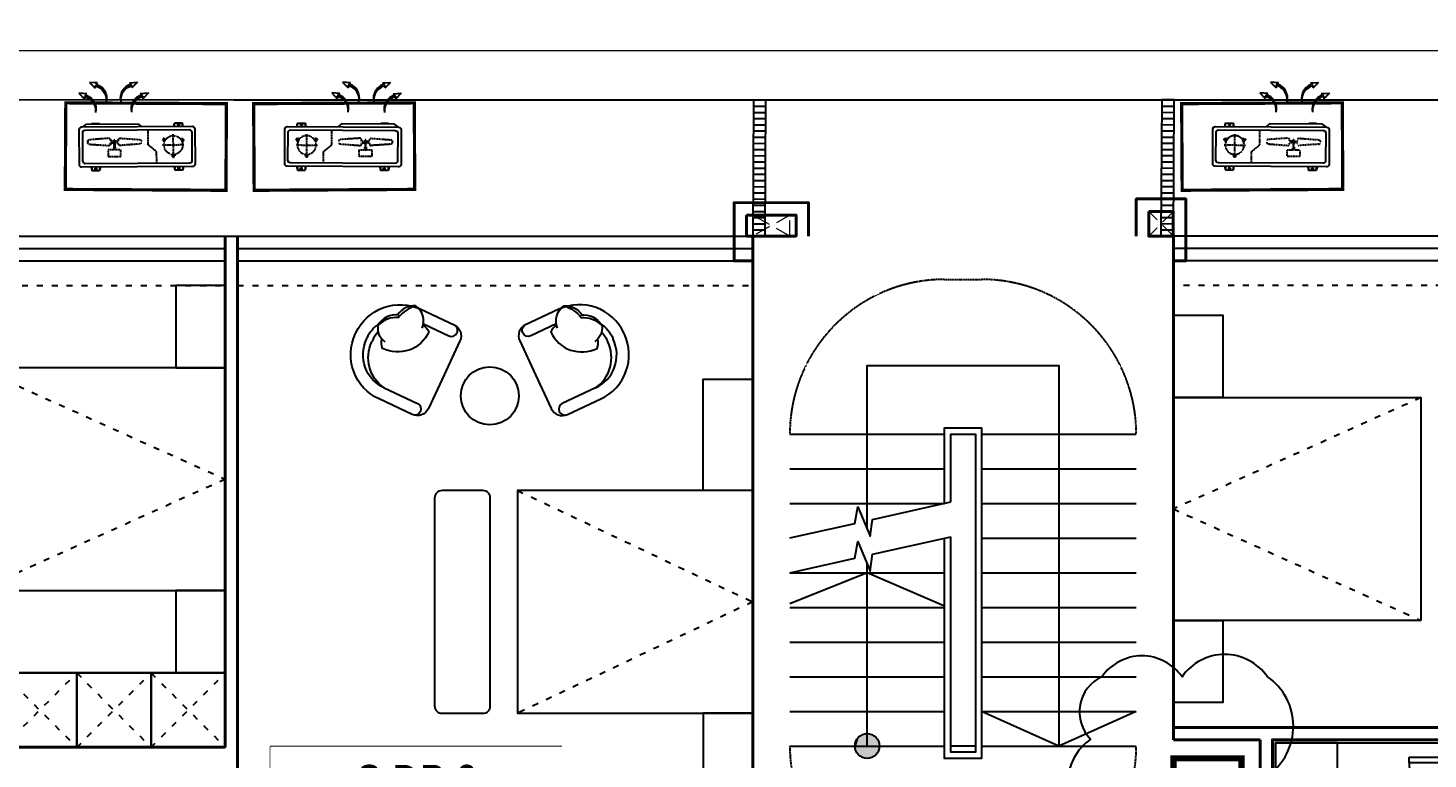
# Model space of a CAD drawing. Header units: millimetres. Extents: x -361654186 to 361255443, y -278569811 to 278836587.
# Drawn here: x -22530 to -11216, y 22845 to 28752 of the extents above; entities that cross this region are included whole.
import ezdxf
from ezdxf.enums import TextEntityAlignment as Align
from ezdxf.xclip import XClip

# ---------------------------------------------------------------- set-up
doc = ezdxf.new("R2010")
doc.units = ezdxf.units.MM
doc.header["$MEASUREMENT"] = 0
doc.header["$XCLIPFRAME"] = 0
doc.set_wipeout_variables(frame=1)
for name, pattern in [('ACAD_ISO03W100', [30, 12, -18]), ('HIDDEN', [0.375, 0.25, -0.125]), ('Xref_ST_MBDV Cot vach 30.7.2022$0$HIDDEN', [0.375, 0.25, -0.125])]:
    doc.linetypes.add(name, pattern=pattern)
for name, color, linetype, lineweight in [('00_duong_QH', 7, 'Continuous', 9), ('AUDIT_I_220808132811-11', 7, 'Continuous', 9), ('KT-Chuviet', 255, 'Continuous', 15), ('KT-Kich thuoc', 159, 'Continuous', 18), ('KT-lomo nuoc', 3, 'HIDDEN', 5), ('KT-Net cat', 1, 'Continuous', 40), ('KT-Net thay', 7, 'Continuous', 15), ('KT-Net truc', 18, 'Continuous', 15)]:
    doc.layers.add(name, color=color, linetype=linetype, lineweight=lineweight)
for name, color, linetype in [('A-_FURN----_E-_N', 251, 'Continuous'), ('AC-EAD', 6, 'Continuous'), ('IDEA - dim', 251, 'Continuous'), ('Kaka - ph', 7, 'Continuous'), ('KT-Net manh', 139, 'Continuous'), ('KT-Noi that', 32, 'Continuous'), ('Xref_ST_MBDV Cot vach 30.7.2022$0$A-FLOR-STRS-ARROW', 8, 'Continuous'), ('Xref_ST_MBDV Cot vach 30.7.2022$0$KT-Net manh', 139, 'Continuous'), ('Xref_ST_MBDV Cot vach 30.7.2022$0$KT-Thay', 7, 'Continuous')]:
    doc.layers.add(name, color=color, linetype=linetype)
doc.styles.add('font unicode ccu', font='arial.ttf')
doc.styles.add('ROMANS', font='ROMANS.SHX')

# ---------------------------------------------------------------- blocks, each defined once
blk = doc.blocks.new('OU DHCB')
at = {"ltscale": 10}
for p, q in [((-145596.7359835756, -72628.19858895507), (-145596.7359835755, -73528.19858895507)), ((-145296.7359835756, -72608.19858895507), (-145576.7359835756, -72608.19858895507)), ((-145324.4190639546, -72636.08931015906), (-145548.159058152, -72636.08931015906)), ((-145276.7359835755, -73528.19858895507), (-145276.7359835756, -72628.19858895507)), ((-145251.7359835756, -72666.54320485782), (-145276.7359835756, -72633.91402237766)), ((-145568.159058152, -72656.08931015906), (-145568.1590581519, -73502.79584965573)), ((-145301.9190639545, -73502.79584965573), (-145301.9190639546, -72656.08931015906)), ((-145251.7359835756, -72666.54320485782), (-145251.7359835755, -73091.63776905168)), ((-145251.7359835755, -73091.63776905168), (-145276.7359835756, -73117.74108818787)), ((-145548.1590581519, -73522.79584965573), (-145324.4190639545, -73522.79584965573)), ((-145576.7359835755, -73548.19858895507), (-145296.7359835755, -73548.19858895507))]:
    blk.add_line(p, q, dxfattribs=at)
for p, q in [((-145600.3090889574, -72742.46089483847), (-145627.2724797422, -72742.46089483894)), ((-145596.7359835737, -72704.6985221715), (-145626.5373331342, -72710.6859819922)), ((-145596.7359835737, -72710.68598199266), (-145626.5373331342, -72710.6859819922)), ((-145626.5373331342, -72710.6859819922), (-145626.537333134, -72774.23580768521)), ((-145613.7907843499, -72729.27302923848), (-145613.7907843499, -72756.23642001537)), ((-145251.7359835756, -72709.72133146526), (-145246.9346340166, -72710.68598199266)), ((-145251.7359835756, -72710.68598199272), (-145246.9346340166, -72710.68598199266)), ((-145251.7359835756, -72742.46089483929), (-145246.1994874087, -72742.46089483934)), ((-145246.9346340166, -72710.68598199266), (-145246.9346340169, -72774.23580768568)), ((-145596.7359835744, -72774.23580768568), (-145626.5373331339, -72774.23580768521)), ((-145596.7359835746, -72780.22326750544), (-145626.5373331342, -72774.23580768521)), ((-145251.7359835756, -72774.23580768573), (-145246.934634017, -72774.23580768568)), ((-145251.7359835756, -72775.20045821296), (-145246.9346340166, -72774.23580768568)), ((-145600.3090889574, -73413.93628307173), (-145627.2724797422, -73413.93628307126)), ((-145596.7359835746, -73376.17391040476), (-145626.5373331342, -73382.16137022499)), ((-145596.7359835744, -73382.16137022452), (-145626.5373331339, -73382.16137022499)), ((-145626.5373331342, -73445.711195918), (-145626.537333134, -73382.16137022499)), ((-145613.7907843499, -73427.12414867172), (-145613.7907843499, -73400.16075789483)), ((-145276.7359835763, -73376.1739104043), (-145246.9346340166, -73382.16137022452)), ((-145276.7359835764, -73382.16137022406), (-145246.934634017, -73382.16137022452)), ((-145273.1628781935, -73413.93628307126), (-145246.1994874087, -73413.9362830708)), ((-145259.6811828009, -73427.12414867125), (-145259.6811828009, -73400.16075789437)), ((-145246.9346340166, -73445.71119591754), (-145246.9346340169, -73382.16137022452)), ((-145596.7359835737, -73445.71119591754), (-145626.5373331342, -73445.711195918)), ((-145596.7359835737, -73451.6986557387), (-145626.5373331342, -73445.711195918)), ((-145276.7359835771, -73445.71119591707), (-145246.9346340166, -73445.71119591754)), ((-145276.7359835771, -73451.69865573823), (-145246.9346340166, -73445.71119591754))]:
    blk.add_line(p, q)
at = {"linetype": 'HIDDEN', "ltscale": 1.5}
for p, q in [((-145413.9539361256, -72690.93626985545), (-145425.2743603915, -72850.3464246098)), ((-145391.7116543167, -72679.24295534656), (-145400.5201600925, -72679.24295534656)), ((-145366.9574540176, -72850.3464246098), (-145378.2778782834, -72690.93626985545)), ((-145413.9539361256, -73100.72940071652), (-145425.2743603915, -72941.3192459621)), ((-145411.8405843586, -72927.5993492777), (-145402.8542549818, -72927.5993492777)), ((-145402.8542549818, -72927.5993492777), (-145402.8542549818, -72902.06651731845)), ((-145402.8542549818, -72902.06651731845), (-145389.3775594272, -72902.06651731845)), ((-145389.3775594272, -72927.5993492777), (-145389.3775594272, -72902.06651731845)), ((-145389.3775594272, -72927.5993492777), (-145380.3912300507, -72927.5993492777)), ((-145366.9574540176, -72941.3192459621), (-145378.2778782834, -73100.72940071652)), ((-145424.3244128572, -73457.61947981999), (-145424.3244128572, -73284.34750655977)), ((-145372.1718516731, -73297.9798048001), (-145387.1776447338, -73289.31620613698)), ((-145384.0065475349, -73301.15090199895), (-145375.342948872, -73286.14510893813)), ((-145504.9601435018, -73370.98349318982), (-145522.2873408278, -73370.98349318982)), ((-145513.6237421648, -73362.31989452682), (-145513.6237421648, -73379.64709185276)), ((-145510.9603994874, -73370.98349318982), (-145337.6884262272, -73370.98349318982)), ((-145387.1776447338, -73452.6507802426), (-145372.1718516731, -73443.98718157967)), ((-145384.0065475349, -73440.81608438081), (-145375.342948872, -73455.82187744146))]:
    blk.add_line(p, q, dxfattribs=at)
for points in [[(-145514.0369933077, -72845.00641289927), (-145514.0369933077, -72946.6592576727), (-145460.1302110892, -72946.6592576727), (-145460.1302110892, -72845.00641289927)], [(-145438.3748983174, -72892.94521453363), (-145378.3072809206, -72892.94521453363), (-145378.3072809206, -72898.7209469756), (-145438.3748983174, -72898.7209469756)]]:
    blk.add_lwpolyline(points, close=True, dxfattribs=at)
for points in [[(-145411.8405843586, -72864.06632129426), (-145402.8542549818, -72864.06632129426), (-145402.8542549818, -72889.59915325334), (-145389.3775594272, -72889.59915325334), (-145389.3775594272, -72864.06632129426), (-145380.3912300507, -72864.06632129426)], [(-145460.1302110892, -72902.18613808436), (-145439.9151677571, -72902.18613808436), (-145439.9151677571, -72889.4795324876), (-145460.1302110892, -72889.4795324876)], [(-145568.1590581519, -73235.6644869287), (-145477.5859351165, -73235.6644869287), (-145421.9678457306, -73168.28098990311), (-145301.9190639544, -73168.28098990311)]]:
    blk.add_lwpolyline(points, dxfattribs=at)
for points in [[(-145400.506466276, -73299.01593738), (-145385.0322228624, -73286.8395249426, -0.6770329614269011), (-145371.0996937773, -73294.88347436048), (-145373.9076545681, -73314.37276847954)], [(-145498.5591177275, -73386.34032428954), (-145516.8413219319, -73379.02744260765, -0.6770329614269011), (-145516.8413219319, -73362.93954377211), (-145498.5591177275, -73355.62666209022)], [(-145373.9076545681, -73427.59421790004), (-145371.0996937773, -73447.08351201928, -0.6770329614269011), (-145385.0322228624, -73455.12746143699), (-145400.506466276, -73442.95104899965)]]:
    blk.add_lwpolyline(points, format="xyb", dxfattribs=at)
for centre in [(-145613.7907843498, -72742.46089483894), (-145613.7907843498, -73413.93628307126), (-145259.6811828011, -73413.9362830708)]:
    blk.add_circle(centre, 6.399999998510705)
blk.add_circle((-145424.3244128572, -73370.98349318982), 75.80648830138873, dxfattribs=at)
at = {"ltscale": 10}
for centre, radius, start, end in [((-145576.7359835756, -72628.19858895507), 20, 90, 180), ((-145548.159058152, -72656.08931015906), 20, 90, 180), ((-145324.0708671735, -72658.3538387804), 22.2672511938213, 5.836940991571704, 90.89598033136627), ((-145296.7359835756, -72628.19858895507), 20, 0, 90), ((-145576.7359835755, -73528.19858895507), 20, 180, 270), ((-145548.1590581519, -73502.79584965573), 20, 180, 270), ((-145324.0708671734, -73500.53132103439), 22.26725119372981, 269.1040196686337, 354.1630590084283), ((-145296.7359835755, -73528.19858895507), 20, 270, 0)]:
    blk.add_arc(centre, radius, start, end, dxfattribs=at)
at = {"linetype": 'HIDDEN', "ltscale": 1.5, "extrusion": (-3.705961975267651e-18, -2.302887044638033e-31, -1)}
for centre, major_axis, ratio, start_param, end_param in [((-145400.5201600925, -72691.94956094332), (13.47669555471336, 1.34378840757246e-09), 0.9428576571430538, 3.22142263940278, 4.712388980478704), ((-145391.7116543167, -72691.94956094332), (13.47669555471336, -1.34381379242754e-09), 0.942857657143054, 4.712388980290674, 6.203355321366594), ((-145411.8405843586, -72851.35971569768), (13.47669555469076, -1.05462899242754e-09), 0.9428576571446344, 1.570796326721111, 3.221422639214027), ((-145380.3912300507, -72940.3059548744), (13.47669555469076, -1.05462899242754e-09), 0.9428576571446344, 4.712388980310906, 6.363015292803822), ((-145400.5201600925, -73099.71610962864), (13.47669555471336, -1.34381379242754e-09), 0.942857657143054, 1.57079632670088, 3.061762667776801), ((-145391.7116543167, -73099.71610962864), (13.47669555471336, 1.34378840757246e-09), 0.9428576571430538, 0.0798299858129885, 1.57079632688891)]:
    blk.add_ellipse(centre, major_axis=major_axis, ratio=ratio, start_param=start_param, end_param=end_param, dxfattribs=at)
at = {"linetype": 'HIDDEN', "ltscale": 1.5, "extrusion": (-3.705961975267651e-18, -2.30288704463893e-31, -1)}
for centre, start_param, end_param in [((-145380.3912300507, -72851.35971569768), -0.0798299856242348, 1.570796326868679), ((-145411.8405843586, -72940.3059548744), 3.061762667965558, 4.712388980458472)]:
    blk.add_ellipse(centre, major_axis=(13.47669555469076, 1.05462300757246e-09), ratio=0.9428576571446344, start_param=start_param, end_param=end_param, dxfattribs=at)
blk = doc.blocks.new('ki hieu qt')
at = {"layer": 'AC-EAD', "color": 7}
for points in [[(-276796163327.464, 549769551681.0894), (-276796163446.0606, 549769551567.1503)], [(-276796163396.6809, 549769551574.9169), (-276796163446.0606, 549769551567.1503)], [(-276796163338.9174, 549769551517.0281), (-276796163364.6031, 549769551559.9108)], [(-276796163338.9174, 549769551517.0281), (-276796163327.464, 549769551681.0894)], [(-276796163110.5587, 549769551464.184), (-276796163229.1553, 549769551350.2449)], [(-276796163179.7757, 549769551358.0116), (-276796163229.1553, 549769551350.2449)], [(-276796163122.012, 549769551300.1228), (-276796163147.6976, 549769551343.0052)], [(-276796163122.012, 549769551300.1228), (-276796163110.5587, 549769551464.184)], [(-276796163338.9174, 549769550438.0544), (-276796163364.6031, 549769550395.1718)], [(-276796163338.9174, 549769550438.0544), (-276796163327.464, 549769550273.9932)], [(-276796163179.7757, 549769550597.0709), (-276796163229.1553, 549769550604.8376)], [(-276796163110.5587, 549769550490.8986), (-276796163229.1553, 549769550604.8376)], [(-276796163122.012, 549769550654.9597), (-276796163147.6976, 549769550612.0773)], [(-276796163122.012, 549769550654.9597), (-276796163110.5587, 549769550490.8986)], [(-276796163396.6809, 549769550380.1656), (-276796163446.0606, 549769550387.9323)], [(-276796163327.464, 549769550273.9932), (-276796163446.0606, 549769550387.9323)]]:
    blk.add_lwpolyline(points, dxfattribs=at)
for centre, radius, start, end in [((-276796163644.4366, 549769551622.9794), 286.8527087762382, 255.434448979571, 347.3073344548822), ((-276796163679.501, 549769551631.3489), 288.3951209083507, 262.614727528198, 348.7092694430371), ((-276796163427.5312, 549769551406.0741), 286.8527087762382, 255.434448979571, 347.3073344548822), ((-276796163462.5958, 549769551414.4435), 288.3951209083507, 262.614727528198, 348.7092694430371), ((-276796163427.5312, 549769550549.0084), 286.8527087762382, 12.69295835412746, 104.5668063709439), ((-276796163462.5958, 549769550540.639), 288.3951209083507, 11.29147703540943, 97.38530942130281), ((-276796163644.4366, 549769550332.1031), 286.8527087762382, 12.69295835412746, 104.5668063709439), ((-276796163679.501, 549769550323.7336), 288.3951209083507, 11.29147703540943, 97.38530942130281)]:
    blk.add_arc(centre, radius, start, end, dxfattribs=at)
blk = doc.blocks.new('DHCB.1')
at = {"xscale": -1, "rotation": 106.4733300107783}
blk.add_blockref('OU DHCB', (-194859.9671084196, -237775.7974229998), dxfattribs=at)
at = {"xscale": 0.4, "yscale": 0.4, "zscale": 0.4, "rotation": 286.4738024344239}
blk.add_blockref('ki hieu qt', (-179483459312.1194, -168534274838.7475), dxfattribs=at)
blk = doc.blocks.new('Louvre')
for p, q in [((-390.067916277796, 975.9572027104441, 0.1512365001885502), (-295.1435544323176, 1008.729661013116, 0.1512365002144518)), ((-373.750619571656, 928.6946823777398, 0.1512365001885502), (-278.8262577261776, 961.4671406804118, 0.1512365002144518)), ((-357.4333228655159, 881.4321620450355, 0.1512365001885502), (-262.5089610200375, 914.2046203477075, 0.1512365002144518)), ((-341.1160261593759, 834.1696417123312, 0.1512365001885502), (-246.1916643138975, 866.9421000150032, 0.1512365002144518)), ((-324.7987294532359, 786.9071213796269, 0.1512365001885502), (-229.8743676077574, 819.6795796822989, 0.1512365002144518)), ((-308.4814327470958, 739.6446010469226, 0.1512365001885502), (-213.5570709016174, 772.4170593495946, 0.1512365002144518)), ((-292.1641360409558, 692.3820807142183, 0.1512365001885502), (-197.2397741954774, 725.1545390168903, 0.1512365002144518)), ((-275.8468393348157, 645.119560381514, 0.1512365001885502), (-180.9224774893373, 677.892018684186, 0.1512365002144518)), ((-259.5295426286757, 597.8570400488097, 0.1512365001885502), (-164.6051807831973, 630.6294983514817, 0.1512365002144518)), ((-243.2122459225357, 550.5945197161054, 0.1512365001885502), (-148.2878840770572, 583.3669780187774, 0.1512365002144518)), ((-226.8949492163956, 503.3319993834011, 0.1512365001885502), (-131.9705873709172, 536.1044576860731, 0.1512365002144518)), ((-210.5776525102556, 456.0694790506968, 0.1512365001885502), (-115.6532906647772, 488.8419373533688, 0.1512365002144518)), ((-194.2603558041155, 408.8069587179925, 0.1512365001885503), (-99.33599395863712, 441.5794170206646, 0.1512365002144518)), ((-177.9430590979755, 361.5444383852882, 0.1512365001885503), (-83.01869725249708, 394.3168966879603, 0.1512365002144518)), ((-161.6257623918355, 314.2819180525839, 0.1512365001885503), (-66.70140054635704, 347.054376355256, 0.1512365002144518)), ((-145.3084656856954, 267.0193977198796, 0.1512365001885503), (-50.38410384021699, 299.7918560225517, 0.1512365002144518)), ((-128.9911689795554, 219.7568773871753, 0.1512365001885503), (-34.06680713407695, 252.5293356898474, 0.1512365002144518)), ((-112.6738722734153, 172.494357054471, 0.1512365001885503), (-17.74951042793691, 205.2668153571431, 0.1512365002144518)), ((-96.35657556727529, 125.2318367217667, 0.1512365001885503), (-1.43221372179687, 158.0042950244388, 0.1512365002144518)), ((-80.03927886113524, 77.96931638906244, 0.1512365001885503), (14.88508298434317, 110.7417746917345, 0.1512365002144518)), ((-63.7219821549952, 30.70679605635814, 0.1512365001885503), (31.20237969048321, 63.47925435903016, 0.1512365002144518)), ((-47.40468544885516, -16.55572427634615, 0.1512365001885503), (47.51967639662325, 16.21673402632587, 0.1512365002144518))]:
    blk.add_line(p, q)
at = {"elevation": 0.1512365001885503}
blk.add_lwpolyline([(47.5188208874315, 16.2192119784886), (-311.4533339738846, 1055.970408101566), (-405.9933989513665, 1023.379364635679), (-47.40468544885516, -16.55572427634615)], close=True, dxfattribs=at)
blk = doc.blocks.new('TAG CAO DO SAN')
at = {"layer": 'KT-Net thay', "flags": 128}
blk.add_lwpolyline([(1526701.778855525, -266095.2298759429), (1526701.778855525, -266566.6584041911), (1527644.63591202, -266566.6584041911), (1527644.63591202, -266095.2298759429)], close=True, dxfattribs=at)
blk.add_wipeout([(1526701.778855525, -266095.2298759429), (1527644.6359120198, -266095.2298759429), (1527644.6359120198, -266566.65840419114), (1526701.778855525, -266566.65840419114)]).dxf.layer = 'KT-Net thay'
for points in [[(1526701.778855525, -266330.9441400666), (1527644.63591202, -266330.9441400666)], [(1526701.778855525, -266566.6584041911), (1527644.63591202, -266566.6584041911)]]:
    blk.add_lwpolyline(points, dxfattribs=at)
at = {"layer": 'KT-Chuviet', "color": 31, "style": 'ROMANS', "width": 0.75}
blk.add_text('DTTT:', height=117.8571320618522, dxfattribs=at).set_placement((1526748.92170835, -266507.8139601254))
at = {"layer": 'KT-Chuviet', "color": 31, "style": 'font unicode ccu', "width": 0.75}
blk.add_attdef('TÊNPHÒNG', text='', height=117.85713, dxfattribs=at).set_placement((1527175.308820772, -266213.4467624734), align=Align.MIDDLE_CENTER)
at = {"layer": 'KT-Chuviet', "color": 31, "ltscale": 15, "style": 'ROMANS', "width": 0.75, "flags": 8}
blk.add_attdef('CAO-DO', (1527091.943339912, -266507.7298381611), '', height=117.8571320618522, dxfattribs=at)
blk = doc.blocks.new('skvl5')
at = {"layer": 'A-_FURN----_E-_N', "linetype": 'Continuous'}
for points in [[(2487.50000002794, 5469.999999999971), (3087.50000002794, 5469.999999999971), (3087.50000002794, 6069.999999999971), (2487.50000002794, 6069.999999999971)], [(3087.50000002794, 5469.999999999971), (3687.50000002794, 5469.999999999971), (3687.50000002794, 6069.999999999971), (3087.50000002794, 6069.999999999971)], [(3687.50000002794, 5469.999999999971), (4287.50000002794, 5469.999999999971), (4287.50000002794, 6069.999999999971), (3687.50000002794, 6069.999999999971)]]:
    blk.add_lwpolyline(points, close=True, dxfattribs=at)
at = {"layer": 'IDEA - dim'}
for p, q in [((-8550.000000055865, 9599.99999999997), (8550.000000055865, 9599.99999999997)), ((125.0000000000109, 9499.99999999997), (4287.50000002794, 9499.99999999997)), ((125.0000000000109, 9399.99999999997), (4287.50000002794, 9399.99999999997)), ((4387.50000002794, 9499.99999999997), (8550.000000055865, 9499.99999999997)), ((4387.50000002794, 9399.99999999997), (8550.000000055865, 9399.99999999997)), ((1437.500000027943, 6069.999999999964), (4287.50000002794, 6069.999999999971))]:
    blk.add_line(p, q, dxfattribs=at)
for points in [[(4287.50000002794, 9199.99999999997), (3887.50000002794, 9199.99999999997), (3887.50000002794, 8534.999999999956), (4287.50000002794, 8534.999999999956)], [(2287.50000002794, 6734.999999999956), (4287.50000002794, 6734.999999999956), (4287.50000002794, 8534.999999999956), (2287.50000002794, 8534.999999999956)], [(8550.018784042812, 7544.173956202278), (8150.051086118503, 7544.159190443526), (8150.051086118634, 8444.159190443548), (8550.000000055836, 8444.159190443475)], [(8550.085235047605, 7544.033670686353), (6650.085236342347, 7544.103813413727), (6650.018785337481, 5744.103814640323), (8550.01878404271, 5744.033671912985)], [(4287.50000002794, 6734.999999999956), (3887.50000002794, 6734.999999999956), (3887.50000002794, 6069.999999999971), (4287.50000002794, 6069.999999999971)], [(8550.01878404271, 5744.033671851706), (8150.051086118445, 5744.04843761045), (8150.051086118488, 4844.04843761045), (8550.00000005572, 4844.048437610494)]]:
    blk.add_lwpolyline(points, close=True, dxfattribs=at)
at = {"layer": 'IDEA - dim', "extrusion": (-5.860418026877331e-08, -2.56577246382424e-06, 0.9999999999967067)}
for points, elevation in [([(6056.809036861202, 8479.468747677245), (5929.639561204744, 8206.39331974406, -0.4142135630271021), (5798.411723957565, 8158.555302628264), (5529.812942461134, 8283.640032793552, -0.4142135623801719), (5338.460873837263, 8808.551381753714), (5340.545619339279, 8813.028028109033), (5342.630364837362, 8817.504674462078, -0.4142135623801719), (5867.541713832959, 9008.856743040425), (6136.140495377078, 8883.772012972166, -0.4142135630271021), (6183.978512546139, 8752.544175746707), (6056.809036910286, 8479.468747781786)], -0.1025277725230089), ([(5690.180946805706, 8963.143608581693, 0.30666349490175), (5521.293140797574, 8879.3143254763, 0.3063299663357472), (5578.124242744044, 8746.705240859781, -0.8728471598091936)], -0.102527772523068), ([(5825.761729937475, 9037.223619260682, 0.1477298758543702), (5687.89489435212, 8942.212538313659, 0.2133427585932454), (5521.293140797574, 8879.3143254763, 0.1786618101816585)], -0.1025277725230692), ([(5878.864334062605, 8856.401170071582, 0.3567723648219203), (5825.761729937475, 9037.223619260682, 0.2495420503229878), (5678.646135162274, 8964.299910219215, -9.616880347716284)], -0.1025277725230828), ([(5529.680245903585, 8892.639282402582, 0.1305914894705199), (5432.16329196206, 8775.80976444177), (5430.078546463666, 8771.333118094895)], -0.1025277725230389), ([(5522.11954523014, 8826.794484353613, 0.07238423636161047), (5476.929755566332, 8754.962309429948), (5474.845010068674, 8750.485663076895)], -0.1025277725230532), ([(5886.642333035249, 8880.23526446913, -0.1655406298837506), (5932.894386974112, 8824.996020697035, -0.4259891687143785), (5559.358742760318, 8693.007061106724, -0.1215233233290522), (5551.804613527986, 8769.149761697525, 7.115464291357926)], -0.102527772523064), ([(5888.613684025767, 8890.093682258752), (6094.445585328986, 8794.239085778125, 0.414213562373095), (6160.059503953755, 8818.158094352826), (6160.059503953755, 8818.158094352826, 0.4142135623730951), (6136.140495377078, 8883.772012972166)], -0.1025277725230577), ([(5571.507852470361, 8373.172959925512, -0.4142135623801858), (5427.993800964226, 8766.85647174043), (5430.078546463666, 8771.333118094895)], -0.1025277725230388), ([(5571.507852454354, 8373.172959930635, -0.3727189106391239), (5472.760264568749, 8746.009016722519), (5474.845010068674, 8750.485663076895)], -0.1025277725230532), ([(5571.503419808204, 8373.175024230804), (5840.106634008313, 8248.088229825285, -0.414213562373095), (5864.025642580703, 8182.47431119971), (5864.025642580703, 8182.47431119971, -0.4142135623730951), (5798.411723957565, 8158.555302628264)], -0.1025277725230344)]:
    blk.add_lwpolyline(points, format="xyb", dxfattribs=dict(at, elevation=elevation))
at = {"layer": 'IDEA - dim', "extrusion": (5.860418026887339e-08, -2.565772463824237e-06, 0.9999999999967067)}
for points, elevation in [([(6794.332957473334, 8479.468747679171), (6921.502433129766, 8206.393319746065, 0.4142135630271021), (7052.730270376945, 8158.555302630248), (7321.329051873358, 8283.64003279557, 0.4142135623801719), (7512.681120497211, 8808.551381755704), (7510.596374995223, 8813.028028111052), (7508.511629497155, 8817.504674464135, 0.4142135623801719), (6983.600280501551, 9008.856743042394), (6715.001498957338, 8883.77201297409, 0.4142135630271021), (6667.163481788379, 8752.544175748719), (6794.332957424236, 8479.468747783734)], -0.1017746418809126), ([(6972.277660271861, 8856.401170073586, -0.3567723648219203), (7025.380264396977, 9037.22361926263, -0.2495420503229878), (7172.495859172186, 8964.29991022122, 9.616880347716284)], -0.1017746418809864), ([(7025.380264396977, 9037.22361926263, -0.1477298758543702), (7163.247099982311, 8942.212538315645, -0.2133427585932454), (7329.848853536908, 8879.314325478312, -0.1786618101816585)], -0.101774641880973), ([(7160.961047528695, 8963.143608583683, -0.30666349490175), (7329.848853536908, 8879.314325478312, -0.3063299663357472), (7273.017751590431, 8746.705240861742, 0.8728471598091936)], -0.1017746418809717), ([(6962.52831030867, 8890.093682260762), (6756.696409005521, 8794.239085780102, -0.414213562373095), (6691.082490380734, 8818.158094354809), (6691.082490380734, 8818.158094354809, -0.4142135623730951), (6715.001498957338, 8883.77201297409)], -0.1017746418809612), ([(6964.499661299246, 8880.235264471117, 0.1655406298837506), (6918.247607360354, 8824.996020699018, 0.4259891687143785), (7291.783251574175, 8693.007061108698, 0.1215233233290522), (7299.337380806507, 8769.1497616995, -7.115464291357926)], -0.1017746418809676), ([(7321.461748430878, 8892.639282404529, -0.1305914894705199), (7418.978702372472, 8775.809764443724), (7421.063447870807, 8771.333118096936)], -0.1017746418809426), ([(7329.022449104364, 8826.794484355603, -0.07238423636161047), (7374.212238768127, 8754.962309431958), (7376.296984265818, 8750.485663078913)], -0.1017746418809569), ([(7279.634141864171, 8373.172959927526, 0.4142135623801858), (7423.148193370277, 8766.856471742436), (7421.063447870807, 8771.333118096936)], -0.1017746418809425), ([(7279.634141880179, 8373.172959932663, 0.3727189106391239), (7378.381729765695, 8746.009016724494), (7376.296984265818, 8750.485663078913)], -0.1017746418809569), ([(7279.6385745263, 8373.17502423281), (7011.035360326183, 8248.088229827314, 0.414213562373095), (6987.116351753822, 8182.474311201624), (6987.116351753822, 8182.474311201624, 0.4142135623730951), (7052.730270376945, 8158.555302630248)], -0.1017746418809381)]:
    blk.add_lwpolyline(points, format="xyb", dxfattribs=dict(at, elevation=elevation))
at = {"layer": 'IDEA - dim'}
blk.add_lwpolyline([(6369.329665763726, 7544.033670686302), (6039.329665845478, 7544.033670686331, 0.4142027496096028), (5979.329665886369, 7484.035885719808), (5979.267644948515, 5804.035886946411, 0.4142243752193062), (6039.267644907624, 5744.033671912897), (6369.267644825857, 5744.033671912955, 0.4142027496095492), (6429.267644784981, 5804.031456879464), (6429.329665722849, 7484.031455652817, 0.4142243752192664)], format="xyb", close=True, dxfattribs=at)
blk.add_circle((6425.570997167277, 8309.296823289485), 234.642797015264, dxfattribs=at)
at = {"layer": 'KT-Net cat'}
for p, q in [((4287.50000002794, 9599.99999999997), (4287.50000002794, 5469.999999999971)), ((4387.50000002794, 9599.99999999997), (4387.50000002794, 3519.999999999971)), ((8550.000000055865, 9599.99999999997), (8550.000000055865, -2.91038304567337e-11)), ((1437.500000027943, 5469.999999999964), (4287.50000002794, 5469.999999999971))]:
    blk.add_line(p, q, dxfattribs=at)
at = {"layer": 'KT-Net manh', "linetype": 'ACAD_ISO03W100', "ltscale": 4}
for p, q in [((125.0000000000109, 9199.99999999997), (4287.50000002794, 9199.99999999997)), ((4387.50000002794, 9199.99999999997), (8550.000000055865, 9199.99999999997)), ((2487.50000002794, 6069.999999999971), (3087.50000002794, 5469.999999999971)), ((2487.50000002794, 5469.999999999971), (3087.50000002794, 6069.999999999971)), ((3087.50000002794, 6069.999999999971), (3687.50000002794, 5469.999999999971)), ((3087.50000002794, 5469.999999999971), (3687.50000002794, 6069.999999999971)), ((3687.50000002794, 6069.999999999971), (4287.50000002794, 5469.999999999971)), ((3687.50000002794, 5469.999999999971), (4287.50000002794, 6069.999999999971))]:
    blk.add_line(p, q, dxfattribs=at)
for points in [[(2287.50000002794, 8534.999999999956), (4287.50000002794, 7634.999999999956), (2287.50000002794, 6734.999999999956)], [(6650.085236342347, 7544.103813413727), (8550.05200954518, 6644.033671299658), (6650.018785337481, 5744.103814640323)]]:
    blk.add_lwpolyline(points, dxfattribs=at)
blk = doc.blocks.new('*U263')
at = {"layer": 'KT-lomo nuoc', "ltscale": 500}
for p, q in [((-294.5904550935052, -56.72317337728767), (-32.13786325080385, 166.9252941673132)), ((-326.7283183443089, 110.2114178423662), (0, -0.009297052340116352))]:
    blk.add_line(p, q, dxfattribs=at)
blk.add_lwpolyline([(-294.5904550935052, -56.72317337728767), (-326.7283183443089, 110.2114178423662), (-32.13786325080385, 166.9252941673132), (0, -0.009297052340116352)], close=True, dxfattribs=at)
blk = doc.blocks.new('*U268')
at = {"layer": 'KT-lomo nuoc', "ltscale": 500}
for p, q in [((-234.202887612302, 158.575088793366), (0, -0.009297052340116352)), ((-196.3936367290035, -37.81854793563843), (-37.80925088329862, 196.3843396766637))]:
    blk.add_line(p, q, dxfattribs=at)
blk.add_lwpolyline([(-196.3936367290035, -37.81854793563843), (-234.202887612302, 158.575088793366), (-37.80925088329862, 196.3843396766637), (0, -0.009297052340116352)], close=True, dxfattribs=at)
blk = doc.blocks.new('CTN TN T39')
at = {"layer": 'KT-Net cat'}
for points, elevation in [([(-12750.56636811953, -199.9993671537341), (-12900.57159795729, -200.0097037720043), (-12900.61697870499, 270.1801892422591), (-12300.59428833106, 270.2284471356907), (-12300.59428833115, -5.219347440288402e-05)], -1.242184679685144e-07), ([(-9650.571362982988, -5.219354352448136e-05), (-9650.571362982988, 300.0012875232424), (-9251.2494040936, 300.0012875232424), (-9251.249404093698, -199.9995521320416), (-9350.628596252744, -199.9995521320416)], -1.801144943919666e-07)]:
    blk.add_lwpolyline(points, dxfattribs=dict(at, elevation=elevation))
for points, elevation in [([(-12800.59428833114, 170.1893181830819), (-12400.59428833114, 170.1893181830892), (-12400.59428833114, 0.218273710939684), (-12800.59428833114, 0.218273710932408)], -1.243258861166757e-07), ([(-9550.57003252102, 199.9999570612745), (-9351.250734555568, 199.9999570612745), (-9351.250734555568, 0.001778329926310107), (-9550.57003252102, 0.001778329926310107)], -1.801144943919666e-07)]:
    blk.add_lwpolyline(points, close=True, dxfattribs=dict(at, elevation=elevation))
at = {"layer": 'KT-lomo nuoc', "linetype": 'HIDDEN', "xscale": -0.9999999999999997, "rotation": 10.8976534755902}
for name, p in [('*U268', (-9550.569962680456, 0.009086463163839653, -1.837519148324354e-07)), ('*U263', (-12750.56657239349, 0.00896015339094447, -1.827749951948171e-07))]:
    blk.add_blockref(name, p, dxfattribs=at)
blk = doc.blocks.new('d800')
blk.add_line((760, 70), (40, 70))
for points in [[(40, 790), (40, 70), (85, 70), (85, 790)], [(50, 25), (40, 25), (40, 70), (0, 70), (0, -70), (50, -70)], [(750, 25), (760, 25), (760, 70), (800, 70), (800, -70), (750, -70)]]:
    blk.add_lwpolyline(points, close=True)
blk.add_arc((40, 70), 720, 0, 90)
blk = doc.blocks.new('skvl1')
at = {"layer": 'IDEA - dim'}
for p, q in [((10242.6463188968, 19499.81975855686), (3250, 19499.81975856372)), ((10242.64631889671, 19399.81975855686), (3249.999999999905, 19399.81975856372)), ((10242.64631889662, 19299.81975855686), (3249.999999999811, 19299.81975856372))]:
    blk.add_line(p, q, dxfattribs=at)
for points in [[(3250, 18860.02609319636), (3650, 18860.02609319636), (3650, 18195.02609319635), (3250, 18195.02609319635)], [(5250, 16395.02609319635), (3250, 16395.02609319635), (3250, 18195.02609319635), (5250, 18195.02609319635)], [(3250, 16395.02609319635), (3650, 16395.02609319635), (3650, 15730.02609319636), (3250, 15730.02609319636)], [(4075, 15405.02609319636), (5874.999999999993, 15405.02609319636), (5874.999999999993, 13054.81975856372), (4075, 13054.81975856372)]]:
    blk.add_lwpolyline(points, close=True, dxfattribs=at)
blk.add_lwpolyline([(4575, 14946.44744943368), (4575, 15405.02609319636), (4075, 15405.02609319636), (4075, 14205.02609319636), (4575, 14205.02609319636), (4575, 14663.60473695905)], dxfattribs=at)
at = {"layer": 'KT-Net cat'}
for p, q in [((3250, 15430.02609319636), (3250, 19499.81975856372)), ((3250, 15530.02609319636), (6000.000000000015, 15530.02609319636)), ((3950, 15430.02609319636), (3250, 15430.02609319636)), ((3950, 13029.81975856372), (3950, 15430.02609319636))]:
    blk.add_line(p, q, dxfattribs=at)
blk.add_lwpolyline([(4050, 13030.02149649294), (4050, 15430.02609319636), (5900.000000000007, 15430.02609319636)], dxfattribs=at)
at = {"layer": 'KT-Net manh', "linetype": 'ACAD_ISO03W100', "ltscale": 4}
blk.add_line((7099.943479584857, 19099.81975855994), (3249.999999999811, 19099.81975856372), dxfattribs=at)
blk.add_lwpolyline([(5250, 18195.02609319635), (3250, 17295.02609319635), (5250, 16395.02609319635)], dxfattribs=at)
at = {"layer": 'A-_FURN----_E-_N', "linetype": 'Continuous', "xscale": -1, "rotation": 89.99788479882787}
blk.add_blockref('d800', (5944.999999952292, 15330.02350899063), dxfattribs=at)

msp = doc.modelspace()

# ---------------------------------------------------------------- hatches: boundary and pattern name
at = {"layer": 'Xref_ST_MBDV Cot vach 30.7.2022$0$KT-Net manh'}
h = msp.add_hatch(color=256, dxfattribs=at)
edge = h.paths.add_edge_path(flags=0)
edge.add_arc((-15748.04922715276, 22950.41465732703), 99.99999999995354, 359.9999991890749, 719.9999991890747)
h = msp.add_hatch(color=256, dxfattribs=at)
edge = h.paths.add_edge_path(flags=0)
edge.add_arc((-15748.04908929848, 22950.41457686739), 99.99999999995354, 360.0000000019529, 720.0000000019527)
for points in [[(-15778.9509280598, 22855.30900613483), (-15717.14752918696, 22855.30900525142), (-15667.14752865913, 22891.63613094142), (-15648.0492272569, 22950.41465590577), (-15667.14752706203, 23009.19318140083), (-15717.14752651392, 23045.52030851372), (-15778.95092536251, 23045.52030939099), (-15828.95092587356, 23009.19318370108), (-15848.04922712871, 22950.41465874715), (-15828.95092745019, 22891.63613324318)], [(-15778.95078869608, 22855.30892523692), (-15717.14738980976, 22855.30892524208), (-15667.14738974991, 22891.63605164766), (-15648.04908923576, 22950.41457686716), (-15667.14738983662, 23009.19310210174), (-15717.14738985249, 23045.5202285047), (-15778.95078866799, 23045.52022849437), (-15828.95078873909, 23009.19310209871), (-15848.04908918052, 22950.41457687173), (-15828.95078856107, 22891.6360516389)]]:
    msp.add_hatch(color=256, dxfattribs=at).paths.add_polyline_path(points, flags=0)

# ---------------------------------------------------------------- linework, layer by layer
at = {"layer": '00_duong_QH', "color": 251, "extrusion": (7.523163845262638e-37, 3.294527862871537e-06, 0.999999999994573)}
for points, elevation in [([(-67604.90176965017, 47058.39912733252), (-68012.35213467944, 48238.59925555533), (-68352.7775920881, 49264.16743229667, -0.5721348877573081), (-63965.76528848056, 55577.01043614166), (-63965.76528848056, 55577.01043614166), (-48893.15507076029, 51221.8753065636, -0.2600440029321422), (-45962.54642387945, 48619.04614140372), (-41822.53524546418, 36692.46096062789), (-40100.12540238816, 31673.68885131387, -0.0851587331875401), (-39798.75989159103, 29842.68546976995), (-39808.92737174686, 28170.41426536841), (-36873.04880857747, 28170.41426506306, -0.4853325089058095), (-36573.04880857747, 28570.41426536816), (-8455.935960193165, 28570.41426536828, -0.3325647711405137), (-3256.018511441536, 23917.1142295496), (-1689.895764558576, 16401.97386651206), (-1650.919857262634, 16200.17874522433), (-808.112200611271, 12371.35466469432, -0.4743644406092647), (-5967.075183934532, 6070.414265491208), (-38752.01715990249, 6070.414265491208), (-51104.45668749418, 6070.414265491208, -0.3210444216618651), (-56306.86537627783, 9785.724047365324), (-64631.75485163089, 33863.92235340727, 0.4109426663344203), (-65278.70866109524, 34182.93354594751)], 0.0001118480136267225), ([(-1001.103291434236, 10781.13626811015, -0.3653099340486283), (-5967.075183934532, 6470.4142654891), (-51150.28156369273, 6480.201532114244, -0.3200235889152288), (-55927.08832674194, 9911.412456889797), (-64253.71253836621, 33994.628165753, 0.4141945204049854), (-65414.78874716815, 34559.15165555495)], 0.0001118479985628557), ([(-33773.04880857375, 28170.41426537051), (-7957.561995034106, 28166.72377102409, -0.1283826413766856), (-6048.752407913096, 27586.71682176974, -0.06649945757521528), (-4917.566530293785, 26672.29115607564, -0.1326112318915814), (-3451.244323980995, 23873.67597316511)], 0.0001118473231024597)]:
    msp.add_lwpolyline(points, format="xyb", dxfattribs=dict(at, elevation=elevation))
at = {"layer": 'AUDIT_I_220808132811-11', "elevation": 1.118653840330035e-10}
for points in [[(-36923.00274118485, 28168.24370432976), (-36923.00274118485, 28268.24370432964, -0.4142135623730951), (-36623.00274118485, 28568.24370432964), (-8455.937041907368, 28570.41457689326, -0.1855237509881948), (-4771.531636730186, 26808.94743505528, -0.1326593833791216), (-3256.019593155419, 23917.11454104941, 0.1326593833791216)], [(-3451.245405696318, 23873.67628466466, 0.1326112318916029), (-4917.567612008424, 26672.2914675902, 0.06649945757597092), (-6048.753489626877, 27586.71713328946, 0.1376152775427903), (-8129.348799273575, 28170.41457682525), (-33773.04989028838, 28170.41457689341)]]:
    msp.add_lwpolyline(points, format="xyb", dxfattribs=at)
at = {"layer": 'Defpoints', "elevation": 7.693610553335779e-08}
msp.add_lwpolyline([(-13941.85861810742, 21005.41426766579, 0.52056705), (-13380.96198429902, 21005.41426766579, 0.52056705), (-13051.20643755992, 21005.41426766579, 0.52056705), (-12543.63174350798, 21005.41426766579, 0.52056705), (-12508.08391749705, 21633.90953379024, 0.52056705), (-12508.08391749705, 22029.58506099749, 0.52056705), (-12508.08391749705, 22714.75916909405, 0.52056705), (-12513.14569464838, 23510.41457691541, 0.52056705), (-13203.57509007671, 23510.41457691541, 0.52056705), (-13850.71703166428, 23510.41457691541, 0.52056705), (-13941.85861810742, 23006.69242850336, 0.52056705), (-13941.85861810742, 22294.76579500014, 0.52056705), (-13941.85861810742, 21556.01339166752, 0.52056705)], format="xyb", close=True, dxfattribs=at)
at = {"layer": 'Kaka - ph', "color": 6, "const_width": 50, "elevation": -2.920818365822014e-10}
msp.add_lwpolyline([(-12723.00657378907, 22850.42933696033), (-13273.00657378904, 22850.42933696033), (-13273.00657378904, 21650.42933696037), (-12723.00657378907, 21650.42933696037)], close=True, dxfattribs=at)
at = {"layer": 'KT-Noi that', "extrusion": (-2.779649405079877e-06, -0.0004897338603342396, 0.9999998800765028), "const_width": 26.00000000000001, "elevation": -13.72322178804904}
msp.add_lwpolyline([(-20926.38808991505, 28140.41123073285), (-20930.39834273848, 27440.42271805613), (-22228.4784205217, 27447.79040944756), (-22224.47918981635, 28146.91481431304), (-20926.38808991505, 28140.41123073285)], dxfattribs=at)
at = {"layer": 'KT-Noi that', "extrusion": (2.779649405079877e-06, -0.0004897338603342395, 0.9999998800765025), "const_width": 26.00000000000001}
for points, elevation in [([(-20706.38628945938, 28140.41117405863), (-20702.37603663594, 27440.42266138191), (-19404.29595885272, 27447.79035277335), (-19408.29518955807, 28146.91475763882), (-20706.38628945938, 28140.41117405863)], -13.83894630458494), ([(-13206.37946415748, 28140.71296234932), (-13202.36921133402, 27440.72444967261), (-11904.28913355083, 27448.09214106404), (-11908.28836425618, 28147.21654592952), (-13206.37946415748, 28140.71296234932)], -13.81817075779073)]:
    msp.add_lwpolyline(points, dxfattribs=dict(at, elevation=elevation))
at = {"layer": 'Xref_ST_MBDV Cot vach 30.7.2022$0$A-FLOR-STRS-ARROW'}
for points, elevation in [([(-16373.09080923893, 24631.30970322897), (-15846.50759137399, 24749.2681772644), (-15824.73428559073, 24883.10592900665), (-15724.11464050296, 24644.58383528719), (-15705.63445903029, 24780.82478436385), (-15073.04986442209, 24922.51852552826)], 4.439838069160893e-08), ([(-16373.09080925606, 24350.40540655542), (-15846.50759139111, 24468.36388059086), (-15824.73428560786, 24602.2016323331), (-15724.11464052009, 24363.67953861365), (-15705.63445904742, 24499.92048769031), (-15073.04986793446, 24641.61422807182)], 7.787900910215077e-08)]:
    msp.add_lwpolyline(points, dxfattribs=dict(at, elevation=elevation))
at = {"layer": 'Xref_ST_MBDV Cot vach 30.7.2022$0$KT-Net manh'}
for p, q in [((-15828.95092622098, 23009.19318366901, 9.153288750725418e-08), (-15848.04922756739, 22950.41465871522, 9.442422575181814e-08)), ((-15828.95078903621, 23009.19310206763, 6.859978383163472e-08), (-15848.04908959687, 22950.41457683995, 7.149127196931743e-08))]:
    msp.add_line(p, q, dxfattribs=at)
at = {"layer": 'Xref_ST_MBDV Cot vach 30.7.2022$0$KT-Net manh', "linetype": 'Xref_ST_MBDV Cot vach 30.7.2022$0$HIDDEN'}
for points, elevation in [([(-16373.04989029218, 25470.41457689326, -0.4141313066799707), (-15123.32765681045, 26720.41457689321), (-14822.77205829739, 26720.41457689318, -0.4141313427087546), (-13573.04989029211, 25470.41457689315, -1.000029217103996)], 1.118653840330035e-10), ([(-16373.04989028949, 22950.41457689254, 0.4141313066799707), (-15123.32765680776, 21700.41457689262), (-14822.77205829469, 21700.41457689262, 0.4141313427087546), (-13573.04989028942, 22950.41457689265, 1.000029217103996)], 9.39815041631943e-08)]:
    msp.add_lwpolyline(points, format="xyb", dxfattribs=dict(at, elevation=elevation))
at = {"layer": 'Xref_ST_MBDV Cot vach 30.7.2022$0$KT-Net manh'}
for points, elevation in [([(-15748.04922725, 24701.32154031721), (-15748.04922725999, 25350.4145769226), (-15748.04922725567, 25450.41457692263), (-15748.04922728251, 26025.37111368714), (-14198.05054793146, 26025.37111374005), (-14198.04988981716, 22950.41457157678)], 9.436161383941859e-08), ([(-15123.04987566845, 24079.58131484277), (-15748.04988147345, 24350.41457685304), (-16373.09281431367, 24100.41466585937)], 6.242183365329289e-08), ([(-15748.04922722305, 22950.41457684961), (-15748.04922724568, 24420.41724359282)], 9.436161383941859e-08), ([(-13573.04989019064, 23230.41457689626), (-14198.04988981716, 22950.4145769263), (-14823.04988578425, 23230.41457696445)], 8.78571515978133e-08)]:
    msp.add_lwpolyline(points, dxfattribs=dict(at, elevation=elevation))
for centre in [(-15748.04922722305, 22950.4146573222, 9.436161383941859e-08), (-15748.04908935388, 22950.41457686521, 7.142858377006778e-08)]:
    msp.add_circle(centre, 99.9999999999528, dxfattribs=at)
at = {"layer": 'Xref_ST_MBDV Cot vach 30.7.2022$0$KT-Thay', "extrusion": (1.283612669794705e-08, 3.724985131761457e-11, 1)}
for p, q in [((-16373.04989029218, 25470.41457689326), (-15123.04985934119, 25470.41457681078, 2.361436669242874e-08)), ((-14823.04985921967, 25470.41457696501, 1.304038824850407e-08), (-13573.04989029211, 25470.41457689315)), ((-16373.04989027788, 25190.41457689353, 1.054182287524189e-08), (-15123.0498625903, 25190.41457681352, 3.404433114291453e-08)), ((-14823.0498624427, 25190.41457696649, 2.347035339114452e-08), (-13573.04989019583, 25190.41457689225, 1.054183674197083e-08)), ((-16373.04989029521, 24910.41457689172, 2.097178146669913e-08), (-15123.0498659251, 24910.4145768155, 4.447429323764584e-08)), ((-14823.04986588738, 24910.41457696925, 3.390030911120074e-08), (-13573.04989020759, 24910.4145768926, 2.097178193919444e-08)), ((-14823.04986922399, 24630.41457696451, 4.433027109078977e-08), (-13573.04989025102, 24630.41457689204, 3.140175434100212e-08)), ((-16373.04989032618, 24350.4145768919, 4.183171271605262e-08), (-15123.04987262072, 24350.41457681422, 6.533420951850412e-08)), ((-14823.04987247496, 24350.41457696768, 5.476022142387907e-08), (-13573.04989024416, 24350.41457689248, 4.183171259397145e-08)), ((-16373.04989034163, 24070.41457688637, 5.226165729463047e-08), (-15123.0498759257, 24070.41457681477, 7.576416545756918e-08)), ((-14823.04987578181, 24070.41457696821, 6.519018768411513e-08), (-13573.04989016651, 24070.41457689309, 5.226167179800293e-08)), ((-16373.04989044652, 23790.4145768829, 6.269161696833832e-08), (-15123.04987925859, 23790.41457681212, 8.619412747272004e-08)), ((-14823.04987922835, 23790.41457696818, 7.562014653664826e-08), (-13573.04989029934, 23790.41457689204, 6.269162664007222e-08)), ((-16373.04989037261, 23510.41457688491, 7.31215707940765e-08), (-15123.04988259338, 23510.4145768139, 9.662408958132914e-08)), ((-14823.04988248118, 23510.41457697019, 8.605010429023407e-08), (-13573.04989029061, 23510.41457689248, 7.312158486940594e-08)), ((-16373.04989038996, 23230.41457688497, 8.35515293718728e-08), (-15123.04988592633, 23230.41457681963, 1.070540446996531e-07)), ((-14823.04988578425, 23230.41457696445, 9.648005533412631e-08), (-13573.04989019064, 23230.41457689626, 8.355153754176985e-08)), ((-16373.04989040544, 22950.41457688529, 9.398148460880853e-08), (-15123.04988926106, 22950.41457681396, 1.174840032689927e-07)), ((-14823.04988931645, 22950.41457695994, 1.069100129547889e-07), (-13573.04989031788, 22950.41457689265, 9.398150416347891e-08))]:
    msp.add_line(p, q, dxfattribs=at)
at = {"layer": 'Xref_ST_MBDV Cot vach 30.7.2022$0$KT-Thay'}
msp.add_line((-14873.04988913692, 22950.41457757057, -9.551073744289539e-09), (-15073.04988908079, 22950.41458007859, -9.551073744289539e-09), dxfattribs=at)
for points, elevation in [([(-15123.04986457338, 24911.3189371411), (-15123.04985697224, 25520.41457751387), (-14823.04985701888, 25520.41457326681), (-14823.0498902922, 22850.41569167789), (-15123.04989029218, 22850.41569593493), (-15123.04986807889, 24630.41463968621)], -1.203181057920989e-08), ([(-15073.04986442209, 24922.51852552826), (-15073.04985757134, 25470.41457680747), (-14873.04985753616, 25470.41457397572), (-14873.0498897639, 22900.41569238692), (-15073.04988970597, 22900.41569522361), (-15073.04986793446, 24641.61422807182)], -9.551073744289539e-09)]:
    msp.add_lwpolyline(points, dxfattribs=dict(at, elevation=elevation))

# ---------------------------------------------------------------- block references
at = {"layer": 'IDEA - dim'}
for name, p in [('skvl5', (-25223.11210799351, 17470.59482022948, -2.134706158919926e-05)), ('skvl1', (-16523.11210799351, 7570.594820230297, -2.13470615894213e-05))]:
    msp.add_blockref(name, p, dxfattribs=at)
at = {"layer": 'KT-Net manh', "rotation": 340.6055111508006}
for p in [(-16622.83753647201, 27070.28914698572, -0.1512365000766849), (-13323.25815711546, 27070.8953245759, -0.1512365000766849)]:
    msp.add_blockref('Louvre', p, dxfattribs=at)
at = {"layer": 'KT-Noi that', "extrusion": (2.779649405519157e-06, -0.0004897338603320876, 0.9999998800765028), "xscale": -1, "rotation": 196.8006344849219}
msp.add_blockref('DHCB.1', (159714.0167989296, 1505.265853129812, -13.84316608717188), dxfattribs=at)
at = {"layer": 'KT-Noi that', "extrusion": (-2.779649405519157e-06, -0.0004897338603320876, 0.9999998800765028), "rotation": 163.1993655150781}
for p in [(-201346.791178304, 1505.265909804033, -13.72744157061769), (-193846.7843530017, 1505.567677675379, -13.74836080284703)]:
    msp.add_blockref('DHCB.1', p, dxfattribs=at)

# ---------------------------------------------------------------- next in the draw order: block references
at = {"layer": 'KT-Net truc'}
ref = msp.add_blockref('TAG CAO DO SAN', (-3837326.746241786, 688183.765529937, 2.134706158919926e-05), dxfattribs=dict(at, xscale=2.5, yscale=2.5, zscale=2.5))
XClip(ref).set_block_clipping_path([(1526674.1636322693, -266330.9441400666), (1527644.6359120198, -266095.2298759429)])
ref.add_attrib('CAO-DO', '174.4', (-19596.88789200699, 21914.44093453446, 2.134706158919926e-05), dxfattribs={"layer": 'KT-Chuviet', "color": 31, "ltscale": 15, "height": 294.6428301546305, "style": 'ROMANS', "width": 0.7500000000000001})
ref.add_attrib('CAO-DO', '-0.030', (-19596.88789200699, 21325.15527422521, 2.134706158919926e-05), dxfattribs={"layer": 'KT-Chuviet', "color": 31, "ltscale": 15, "height": 294.6428301546305, "style": 'ROMANS', "width": 0.7500000000000001})
ref.add_attrib('TÊNPHÒNG', 'S.DP.2', dxfattribs={"layer": 'KT-Chuviet', "color": 31, "height": 294.642825, "style": 'font unicode ccu', "width": 0.7500000000000001}).set_placement((-19388.47418985584, 22650.14862375368, 2.134706158919926e-05), align=Align.MIDDLE_CENTER)

# ---------------------------------------------------------------- next in the draw order: block references
at = {"layer": 'KT-Kich thuoc', "color": 2}
msp.add_blockref('CTN TN T39', (-3922.483511740866, 27070.4146309873, 1.242184679685144e-07), dxfattribs=at)

doc.saveas('drawing.dxf')
